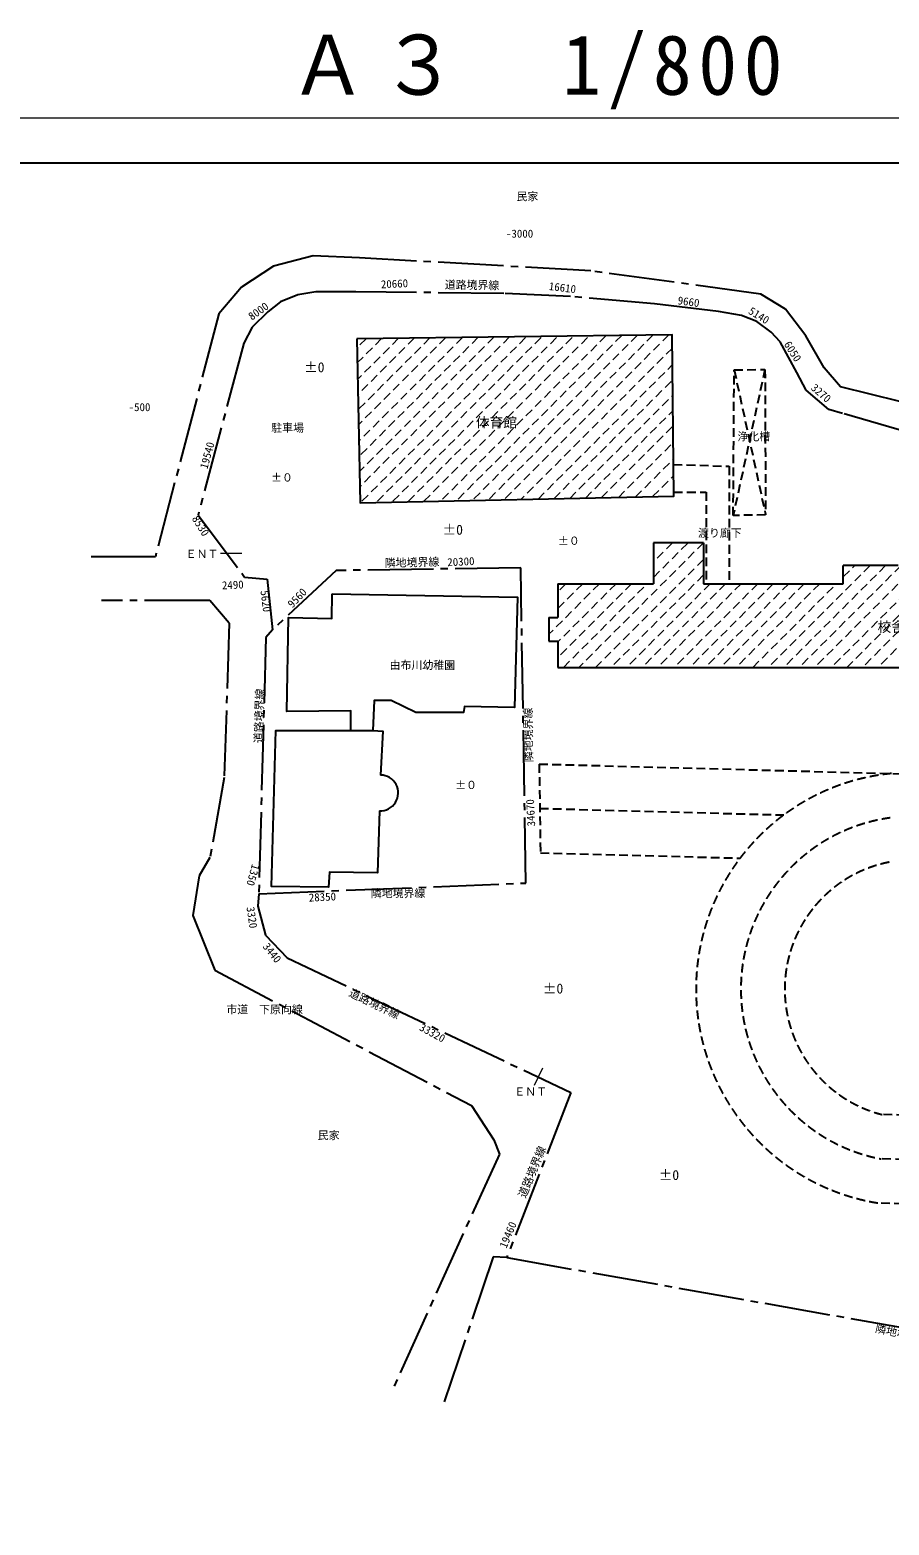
# Model space of a CAD drawing. Units: millimetres, scale not verified. Extents: x -168000 to 168000, y -118800 to 128457.
# Drawn here: x -64351 to 30080, y -35879 to 128457 of the extents above; entities that cross this region are included whole.
import ezdxf
from ezdxf.enums import TextEntityAlignment as Align

# ---------------------------------------------------------------- set-up
doc = ezdxf.new("R2010")
doc.units = ezdxf.units.MM
doc.header["$LTSCALE"] = 800
doc.linetypes.add('CHAIN2', pattern=[12, 9, -1, 1, -1])
doc.linetypes.add('DASHED1', pattern=[1.8, 1.2, -0.6])
for name, color, linetype, lineweight in [('0-0', 6, 'Continuous', 25), ('0-1', 6, 'Continuous', 25), ('0-3', 6, 'DASHED1', 25), ('0-8', 6, 'Continuous', 25), ('0-E', 5, 'Continuous', 15), ('6-B', 3, 'DASHED1', 9), ('F-F', 134, 'Continuous', 15)]:
    doc.layers.add(name, color=color, linetype=linetype, lineweight=lineweight)
doc.layers.add('0-7', color=7, linetype='Continuous')
doc.layers.add('0-D', color=5, linetype='Continuous')
doc.styles.add('ＭＳ ゴシック', font='')
doc.styles.get('ＭＳ ゴシック').set_extended_font_data('MS Gothic')

msp = doc.modelspace()

# ---------------------------------------------------------------- linework, layer by layer
at = {"layer": '0-0'}
msp.add_line((-156685.7, 113839.1), (156720, 113839.1), dxfattribs=at)
at = {"layer": '0-1', "linetype": 'CHAIN2'}
msp.add_line((-34897.7, 99348.3), (-36813.3, 98571.7), dxfattribs=at)
for points in [[(54384.6, 93122.2), (49883.5, 82994.8), (24752.6, 89221.3), (22952.2, 91321.7), (20926.8, 94847.6), (18676.2, 97773.2), (15975.6, 99423.6), (-2703.8, 101974.2), (-28134.7, 103399.6), (-33235.9, 103624.6), (-37586.9, 102499.4), (-41112.7, 100173.8), (-43588.3, 97248.1), (-50565, 70541.9), (-57616.6, 70541.9)], [(-12272.4, 99503.7), (-28529.5, 99659), (-32930.2, 99659), (-34897.7, 99348.3)], [(11336.5, 97497.4), (4295.3, 98364.6), (-4920.5, 99141.2), (-12272.4, 99503.7)], [(-36813.3, 98571.7), (-38211.2, 97484.5), (-39919.7, 95775.9), (-40851.7, 94015.6), (-45873.7, 75131.1), (-40748.1, 68309.8), (-38263, 68102.7), (-37693.4, 62511.1), (-38418.3, 61682.8), (-39194.9, 33504.8), (-39298.4, 32158.6), (-38470.1, 28948.7), (-36088.5, 26463.5), (-4898.4, 11656.4)], [(92103.9, 70549.1), (69219.8, 72982.4), (66165.2, 72412.9), (62126.8, 73707.3), (61505.5, 75156.9), (59693.4, 76140.6), (24953.1, 86314.2), (23451.6, 86728.4), (20966.5, 88851.2), (19931, 90818.6), (18118.9, 94183.9), (17135.2, 95219.4), (15530.2, 96410.2), (13873.4, 97083.2), (11336.5, 97497.4)], [(-39194.9, 33504.8), (-9839, 34682.6), (-10408.6, 69345.3), (-30704, 69034.7), (-37693.4, 62511.1)], [(-42463.1, 63265.2), (-44563.6, 65740.8), (-56491.3, 65740.8)], [(-42463.1, 63265.2), (-42988.2, 46273.7), (-44563.6, 37496.7), (-45763.8, 35471.2), (-46439, 31120.2), (-44038.4, 25118.8), (-15831.8, 10227.8), (-13356.3, 6476.9), (-12756.1, 4901.5), (-24608.9, -21260.8)], [(-4898.4, 11656.4), (-11934.8, -6481.8), (76449.8, -22124.7), (86535.3, -22359.2), (98028, -21655.6), (97793.5, -35376.5), (116322.6, -33852), (141536.3, -28809.2), (140363.5, 3792.6), (142239.9, 38593.3), (140926.8, 45865.8), (135697.6, 63041.8)], [(-11934.8, -6481.8), (-13431.3, -6407.4), (-18982.6, -22836.2)]]:
    msp.add_lwpolyline(points, dxfattribs=at)
at = {"layer": '0-3'}
for p, q in [((16438.1, 91149.9), (12946, 75086.1)), ((13050.8, 91080.1), (16508, 75155.9)), ((6390.9, 80697.8), (12492, 80490.2)), ((12492, 80490.2), (12492, 67587.9)), ((6421.9, 77660), (9977.7, 77660)), ((9977.7, 77660), (9977.7, 67587.9)), ((-8374.6, 47772.9), (-8237.2, 38016.7)), ((-8374.6, 47772.9), (113509.2, 44475)), ((-8305.9, 42894.8), (18507.2, 42169.3)), ((-8237.2, 38016.7), (13702.9, 37423)), ((73602.9, 8041.5), (29329.7, 9239.4)), ((73471, 3168.8), (29197.8, 4366.7)), ((73339.2, -1703.9), (29066, -506))]:
    msp.add_line(p, q, dxfattribs=at)
at = {"layer": '0-3', "linetype": 'Continuous'}
msp.add_lwpolyline([(-28427.2, 94499.3), (-28065.1, 76484), (6426.5, 77208.2), (6245.4, 94951.9)], close=True, dxfattribs=at)
at = {"layer": '0-3'}
msp.add_lwpolyline([(13050.8, 91080.1), (16438.1, 91149.9), (16508, 75155.9), (12946, 75086.1)], close=True, dxfattribs=at)
at = {"layer": '0-3', "linetype": 'Continuous'}
for points in [[(-29060.9, 51445.2), (-29060.9, 53617.9), (-36122.1, 53557.5), (-35941.1, 63877.8), (-31173.2, 63757.1), (-31112.9, 66473)], [(-31112.9, 66473), (-10774, 66110.9), (-11075.8, 53980), (-16567.9, 54100.7), (-16688.6, 53436.8), (-21939.3, 53436.8), (-24655.1, 54764.6), (-26526.1, 54764.6), (-26646.8, 51445.2), (-25560.4, 51384.8), (-25801.8, 46556.6)], [(-25922.5, 42633.7), (-26164, 35813.8), (-31414.6, 35874.2), (-31535.3, 34244.6), (-37812, 34305), (-37329.2, 51445.2), (-26646.8, 51445.2)]]:
    msp.add_lwpolyline(points, dxfattribs=at)
msp.add_arc((-25837.1, 44594.4), 1962.5, 267.50458, 88.97064, dxfattribs=at)
at = {"layer": '0-3'}
for centre, radius, start, end in [((32669.3, 23029.4), 23809.6, 95.60466, 261.29553), ((32790.2, 23026.2), 19002.1, 97.7977, 259.1025), ((32834.5, 23025), 14224.1, 101.16493, 255.73526)]:
    msp.add_arc(centre, radius, start, end, dxfattribs=at)
at = {"layer": '0-8'}
for p, q in [((4185.5, 72087.9), (4185.5, 67587.9)), ((9685.5, 72087.9), (4185.5, 72087.9)), ((9685.5, 72087.9), (9685.5, 67587.9)), ((31085.5, 69587.9), (25045.5, 69587.9)), ((25045.5, 67587.9), (25045.5, 69587.9)), ((-6314.5, 67587.9), (-6314.5, 63886.4)), ((-6314.5, 67587.9), (4185.5, 67587.9)), ((9685.5, 67587.9), (25045.5, 67587.9)), ((-7314.5, 63886.4), (-6314.5, 63886.4)), ((-7314.5, 63886.4), (-7314.5, 61286.4)), ((-7314.5, 61286.4), (-6314.5, 61286.4)), ((-6314.5, 61286.4), (-6314.5, 58387.9)), ((-6314.5, 58387.9), (42885.5, 58387.9))]:
    msp.add_line(p, q, dxfattribs=at)
at = {"layer": '0-E'}
for p, q in [((-43415.7, 70947.2), (-41075.7, 70947.2)), ((-8889.3, 12480.5), (-7991.4, 14371.8))]:
    msp.add_line(p, q, dxfattribs=at)
at = {"layer": '6-B'}
for p, q in [((-27408.4, 94512.6), (-28407.4, 93513.7)), ((-25690, 94535), (-28373.9, 91851.1)), ((-23825.7, 94559.3), (-28337.7, 90047.4)), ((-22107.3, 94581.8), (-28304.3, 88384.8)), ((-20380.8, 94604.3), (-28270.7, 86714.4)), ((-18662.3, 94626.8), (-28237.3, 85051.8)), ((-16798.1, 94651.1), (-28201, 83248.1)), ((-15079.6, 94673.5), (-28167.6, 81585.5)), ((-13353.1, 94696.1), (-28134, 79915.1)), ((-11634.7, 94718.5), (-28100.6, 78252.5)), ((-27854.4, 76658.8), (-9770.4, 94742.8)), ((-26158.4, 76658.8), (-8052, 94765.3)), ((-24454.4, 76658.8), (-6325.4, 94787.8)), ((-22758.4, 76658.8), (-4607, 94810.2)), ((-21054.4, 76658.8), (-2880.4, 94832.8)), ((-1016.2, 94857.1), (-19203.2, 76670.1)), ((702.3, 94879.6), (-17470.8, 76706.4)), ((2428.8, 94902.1), (-15730.3, 76743)), ((4147.2, 94924.5), (-13997.9, 76779.4)), ((5873.8, 94947.1), (-12257.4, 76815.9)), ((6260.3, 93493.7), (-10378, 76855.4)), ((-8498.6, 76894.8), (6278.9, 91672.3)), ((-6766.2, 76931.2), (6296, 89993.5)), ((-5025.7, 76967.8), (6313.3, 88306.7)), ((-3293.3, 77004.1), (6330.4, 86627.8)), ((-1552.7, 77040.7), (6347.6, 84941)), ((326.7, 77080.1), (6366.2, 83119.7)), ((2206.1, 77119.6), (6384.8, 81298.3)), ((4085.5, 77159.1), (6403.4, 79477)), ((9685.5, 72093), (-4019.6, 58387.9)), ((6280.4, 72087.9), (4185.5, 69993)), ((4185.5, 68289), (7984.4, 72087.9)), ((9685.5, 70253.1), (-2179.7, 58387.9)), ((27996.2, 69587.9), (16796.2, 58387.9)), ((29700.2, 69587.9), (18500.2, 58387.9)), ((32396.2, 70587.9), (20196.2, 58387.9)), ((34100.2, 70587.9), (21900.2, 58387.9)), ((35940.1, 70587.9), (23740.1, 58387.9)), ((25045.5, 68333.2), (26300.2, 69587.9)), ((37285.5, 70237.3), (25436.1, 58387.9)), ((-1755.6, 67587.9), (-7314.5, 62029)), ((-5435.4, 67587.9), (-6314.5, 66708.8)), ((84.4, 67587.9), (-6314.5, 61189)), ((1780.4, 67587.9), (-6314.5, 59493)), ((-3595.5, 67587.9), (-6314.5, 64868.9)), ((-5715.6, 58387.9), (3484.4, 67587.9)), ((9685.5, 68557.1), (-483.7, 58387.9)), ((10420.3, 67587.9), (1220.3, 58387.9)), ((12116.3, 67587.9), (2916.3, 58387.9)), ((13820.3, 67587.9), (4620.3, 58387.9)), ((15660.2, 67587.9), (6460.2, 58387.9)), ((17356.2, 67587.9), (8156.2, 58387.9)), ((19060.2, 67587.9), (9860.2, 58387.9)), ((20756.2, 67587.9), (11556.2, 58387.9)), ((22460.2, 67587.9), (13260.2, 58387.9)), ((15100.2, 58387.9), (24300.2, 67587.9)), ((37285.5, 68533.3), (27140.1, 58387.9)), ((38036.1, 67587.9), (28836.1, 58387.9))]:
    msp.add_line(p, q, dxfattribs=at)
at = {"layer": 'F-F'}
msp.add_lwpolyline([(-168000, 118800), (168000, 118800), (168000, -118800), (-168000, -118800)], dxfattribs=at)

# ---------------------------------------------------------------- texts
at = {"layer": '0-7', "style": 'ＭＳ ゴシック'}
for s, rotation, p in [('20660', 2.696, (-25746.5, 99783.3)), ('16610', 352.886, (-7388.4, 99617.4)), ('9660', 352.369, (6765.4, 98043.6)), ('8000', 35.504, (-39809.4, 96279.9)), ('5140', 328.594, (14393.3, 97096.9)), ('6050', 302.379, (18254.9, 93758.1)), ('3270', 319.279, (21242.9, 88789.8)), ('19540', 74.428, (-44593.7, 80062.3)), ('8530', 301.747, (-46808, 74603.5)), ('20300', 2.696, (-18445.4, 69245.2)), ('2490', 2.696, (-43214, 66698.9)), ('5620', 277.308, (-39273.1, 66767.3)), ('9560', 46.232, (-35301, 64679.9)), ('34670', 92.696, (-8549.5, 40946.5)), ('1350', 254.236, (-40179.6, 36902.1)), ('28350', 2.696, (-33665.4, 32381.6)), ('3320', 278.458, (-40810.8, 31989.2)), ('3440', 308.563, (-39023.8, 27522.8)), ('33320', 331.376, (-21760.8, 18328.8)), ('19460', 67.381, (-11736.7, -5628.3))]:
    msp.add_text(s, height=879.8, rotation=rotation, dxfattribs=at).set_placement(p, align=Align.BOTTOM_LEFT)
at = {"layer": '0-D', "style": 'ＭＳ ゴシック'}
for s, rotation, p in [('道路境界線', 359.238, (-18766.1, 99754)), ('隣地境界線', 1.3, (-25332.1, 69156.6)), ('道路境界線', 88.161, (-38534.2, 50039.9)), ('隣地境界線', 90.664, (-8830.5, 47978.5)), ('隣地境界線', 0.125, (-26884.5, 32852.9)), ('道路境界線', 334.424, (-29490.9, 22079.7)), ('道路境界線', 67.492, (-9658.5, -105.2)), ('隣地境界線', 347.807, (28445.4, -14897.7))]:
    msp.add_text(s, height=879.8, rotation=rotation, dxfattribs=at).set_placement(p, align=Align.BOTTOM_LEFT)
msp.add_text('市道\u3000下原向線', height=879.8, dxfattribs=at).set_placement((-42757.1, 20094.2), align=Align.BOTTOM_LEFT)
at = {"layer": '0-E', "style": 'ＭＳ ゴシック'}
for s, height, p in [('民家', 879.8, (-10868.2, 109456.7)), ('-3000', 879.8, (-12026.8, 105360)), ('±0', 1100, (-34217.6, 90499.1)), ('-500', 879.8, (-53498.7, 86293.3)), ('体育館', 1100, (-15334, 84437)), ('駐車場', 879.8, (-37827.6, 84012.2)), ('浄化槽', 879.8, (13415.9, 83068)), ('±０', 879.8, (-37847.3, 78553.4)), ('±0', 1100, (-19000.1, 72641.9)), ('±０', 879.8, (-6314.9, 71601.4)), ('渡り廊下', 879.8, (9080.6, 72457.9)), ('ＥＮＴ', 879.8, (-47231, 70146.1)), ('校舎棟', 1100, (28817.7, 61961.9)), ('由布川幼稚園', 879.8, (-24817.2, 57940)), ('±０', 879.8, (-17616.4, 44760.3)), ('±0', 1100, (-7975.2, 22214.6)), ('ＥＮＴ', 879.8, (-11110.1, 11051)), ('民家', 879.8, (-32717.4, 6262.5)), ('±0', 1100, (4757.8, 1717.6))]:
    msp.add_text(s, height=height, dxfattribs=at).set_placement(p, align=Align.BOTTOM_LEFT)
at = {"layer": 'F-F', "insert": (-35864, 119722.9), "char_height": 6598, "attachment_point": 7, "style": 'ＭＳ ゴシック'}
msp.add_mtext('\\T1.17;\\W0.95;Ａ３\u30001/800', dxfattribs=at)

doc.saveas('drawing.dxf')
